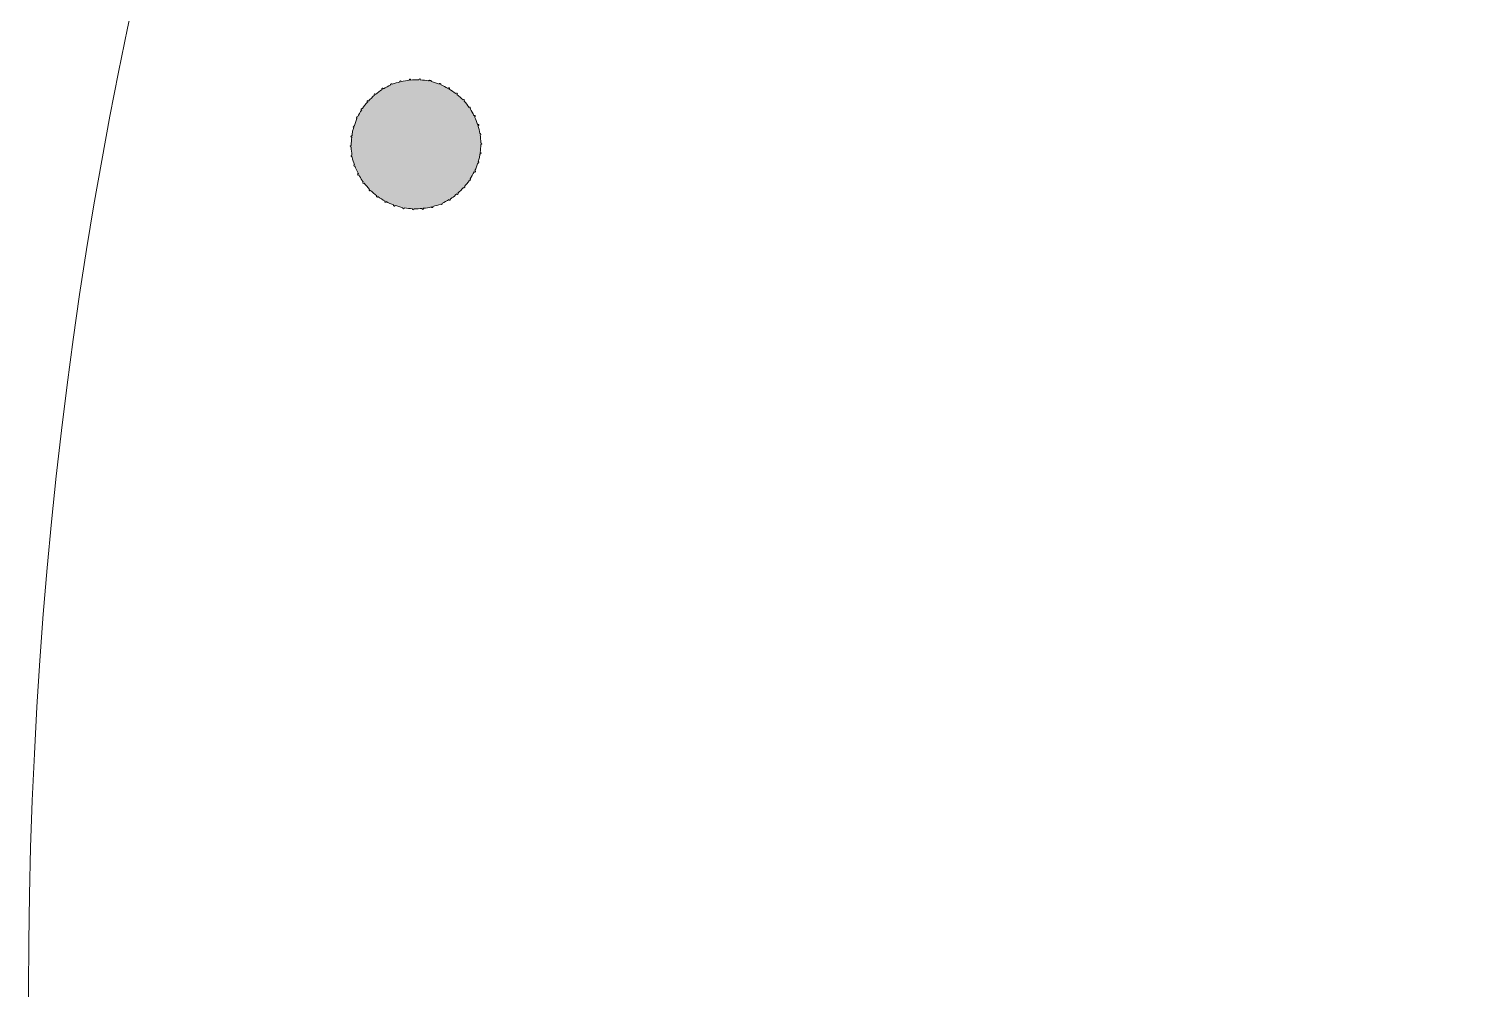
# Model space of a CAD drawing. Header units: millimetres. Extents: x -75 to 75, y -97 to 97.
# Drawn here: x -75.3 to -37.65, y 0 to 25.34 of the extents above; entities that cross this region are included whole.
import ezdxf

# ---------------------------------------------------------------- set-up
doc = ezdxf.new("R2010")
doc.units = ezdxf.units.MM
doc.header["$MEASUREMENT"] = 0
doc.layers.add('Layer 1', color=7, linetype='Continuous', lineweight=0)

# ---------------------------------------------------------------- blocks, each defined once
blk = doc.blocks.new('Block_1')
at = {"layer": 'Layer 1', "true_color": 0x000000, "transparency": 33554687}
h = blk.add_hatch(color=18, dxfattribs=at)
h.dxf.hatch_style = 2
edge = h.paths.add_edge_path()
edge.add_spline(control_points=[(-64.211, 20.832), (-64.211, 20.83), (-64.214, 20.828), (-64.213, 20.826), (-64.206, 20.817), (-64.193, 20.813), (-64.183, 20.819), (-64.173, 20.826), (-64.17, 20.838), (-64.177, 20.848), (-64.178, 20.849), (-64.179, 20.848), (-64.18, 20.849), (-64.166, 20.858), (-64.15, 20.864), (-64.137, 20.873), (-64.09, 20.904), (-64.05, 20.944), (-64.006, 20.98), (-64.006, 20.977), (-64.009, 20.973), (-64.007, 20.97), (-63.999, 20.961), (-63.986, 20.96), (-63.978, 20.968), (-63.969, 20.976), (-63.968, 20.989), (-63.976, 20.998), (-63.978, 21.001), (-63.982, 20.997), (-63.984, 20.999), (-63.929, 21.046), (-63.877, 21.096), (-63.829, 21.151), (-63.828, 21.149), (-63.83, 21.146), (-63.828, 21.144), (-63.819, 21.137), (-63.806, 21.137), (-63.798, 21.146), (-63.79, 21.155), (-63.791, 21.168), (-63.8, 21.175), (-63.803, 21.178), (-63.806, 21.174), (-63.809, 21.175), (-63.766, 21.225), (-63.72, 21.274), (-63.683, 21.329), (-63.68, 21.333), (-63.678, 21.338), (-63.675, 21.343), (-63.675, 21.342), (-63.675, 21.342), (-63.675, 21.342), (-63.665, 21.335), (-63.653, 21.338), (-63.646, 21.348), (-63.64, 21.358), (-63.643, 21.371), (-63.652, 21.377), (-63.654, 21.378), (-63.655, 21.376), (-63.656, 21.376), (-63.616, 21.436), (-63.581, 21.498), (-63.549, 21.563), (-63.548, 21.562), (-63.549, 21.559), (-63.547, 21.559), (-63.537, 21.554), (-63.524, 21.558), (-63.519, 21.569), (-63.513, 21.579), (-63.518, 21.591), (-63.528, 21.596), (-63.529, 21.596), (-63.529, 21.595), (-63.53, 21.595), (-63.5, 21.66), (-63.479, 21.73), (-63.457, 21.8), (-63.454, 21.797), (-63.456, 21.792), (-63.452, 21.791), (-63.441, 21.787), (-63.429, 21.794), (-63.426, 21.805), (-63.423, 21.816), (-63.429, 21.828), (-63.441, 21.831), (-63.444, 21.832), (-63.445, 21.827), (-63.448, 21.827), (-63.437, 21.866), (-63.419, 21.901), (-63.41, 21.941), (-63.403, 21.974), (-63.404, 22.007), (-63.399, 22.04), (-63.397, 22.038), (-63.397, 22.034), (-63.395, 22.034), (-63.383, 22.032), (-63.372, 22.04), (-63.37, 22.052), (-63.368, 22.063), (-63.376, 22.074), (-63.388, 22.075), (-63.391, 22.076), (-63.392, 22.071), (-63.395, 22.07), (-63.385, 22.141), (-63.372, 22.212), (-63.372, 22.283), (-63.371, 22.283), (-63.371, 22.283), (-63.371, 22.283), (-63.359, 22.282), (-63.35, 22.292), (-63.351, 22.304), (-63.351, 22.315), (-63.361, 22.324), (-63.373, 22.324), (-63.374, 22.324), (-63.374, 22.322), (-63.375, 22.322), (-63.376, 22.394), (-63.384, 22.465), (-63.394, 22.535), (-63.392, 22.535), (-63.392, 22.531), (-63.39, 22.532), (-63.378, 22.533), (-63.37, 22.544), (-63.372, 22.556), (-63.373, 22.567), (-63.384, 22.575), (-63.395, 22.573), (-63.397, 22.573), (-63.396, 22.571), (-63.397, 22.571), (-63.409, 22.643), (-63.43, 22.712), (-63.451, 22.781), (-63.448, 22.78), (-63.446, 22.775), (-63.442, 22.776), (-63.431, 22.78), (-63.425, 22.791), (-63.429, 22.802), (-63.433, 22.813), (-63.445, 22.82), (-63.456, 22.816), (-63.459, 22.815), (-63.457, 22.811), (-63.46, 22.809), (-63.483, 22.879), (-63.509, 22.946), (-63.541, 23.013), (-63.538, 23.013), (-63.537, 23.009), (-63.534, 23.01), (-63.523, 23.015), (-63.519, 23.028), (-63.524, 23.038), (-63.529, 23.049), (-63.541, 23.053), (-63.552, 23.048), (-63.555, 23.047), (-63.553, 23.043), (-63.555, 23.04), (-63.587, 23.105), (-63.619, 23.17), (-63.659, 23.23), (-63.659, 23.23), (-63.658, 23.229), (-63.658, 23.23), (-63.648, 23.236), (-63.646, 23.249), (-63.653, 23.259), (-63.659, 23.268), (-63.673, 23.271), (-63.682, 23.264), (-63.684, 23.263), (-63.682, 23.261), (-63.683, 23.26), (-63.724, 23.319), (-63.768, 23.375), (-63.817, 23.429), (-63.816, 23.429), (-63.815, 23.428), (-63.814, 23.429), (-63.805, 23.436), (-63.805, 23.45), (-63.812, 23.459), (-63.82, 23.468), (-63.833, 23.468), (-63.842, 23.461), (-63.842, 23.46), (-63.842, 23.46), (-63.842, 23.46), (-63.891, 23.512), (-63.949, 23.557), (-64.005, 23.602), (-64.003, 23.604), (-63.999, 23.601), (-63.997, 23.603), (-63.99, 23.612), (-63.992, 23.626), (-64.001, 23.633), (-64.01, 23.64), (-64.024, 23.639), (-64.031, 23.63), (-64.032, 23.628), (-64.029, 23.626), (-64.03, 23.624), (-64.088, 23.669), (-64.15, 23.709), (-64.215, 23.748), (-64.211, 23.749), (-64.207, 23.746), (-64.205, 23.75), (-64.199, 23.76), (-64.202, 23.773), (-64.212, 23.779), (-64.222, 23.786), (-64.235, 23.782), (-64.241, 23.772), (-64.243, 23.768), (-64.239, 23.765), (-64.238, 23.761), (-64.302, 23.798), (-64.366, 23.833), (-64.436, 23.862), (-64.435, 23.863), (-64.433, 23.862), (-64.432, 23.864), (-64.428, 23.874), (-64.433, 23.887), (-64.444, 23.891), (-64.455, 23.895), (-64.467, 23.89), (-64.472, 23.879), (-64.473, 23.877), (-64.469, 23.875), (-64.469, 23.873), (-64.536, 23.899), (-64.604, 23.924), (-64.676, 23.942), (-64.675, 23.943), (-64.674, 23.942), (-64.673, 23.943), (-64.671, 23.955), (-64.678, 23.966), (-64.689, 23.97), (-64.7, 23.973), (-64.712, 23.966), (-64.714, 23.955), (-64.712, 23.966), (-64.719, 23.977), (-64.731, 23.979), (-64.743, 23.981), (-64.754, 23.973), (-64.756, 23.962), (-64.756, 23.961), (-64.754, 23.96), (-64.755, 23.959), (-64.827, 23.974), (-64.899, 23.981), (-64.97, 23.986), (-64.97, 23.988), (-64.966, 23.987), (-64.966, 23.99), (-64.965, 24.001), (-64.974, 24.011), (-64.986, 24.012), (-64.998, 24.013), (-65.008, 24.004), (-65.008, 23.992), (-65.008, 23.991), (-65.006, 23.991), (-65.006, 23.99), (-65.081, 23.993), (-65.154, 23.988), (-65.227, 23.982), (-65.225, 23.985), (-65.22, 23.986), (-65.22, 23.99), (-65.221, 24.002), (-65.231, 24.011), (-65.243, 24.009), (-65.255, 24.008), (-65.263, 23.997), (-65.262, 23.985), (-65.262, 23.982), (-65.257, 23.982), (-65.255, 23.98), (-65.329, 23.972), (-65.402, 23.961), (-65.474, 23.944), (-65.474, 23.946), (-65.47, 23.947), (-65.471, 23.949), (-65.473, 23.961), (-65.485, 23.968), (-65.497, 23.965), (-65.508, 23.962), (-65.515, 23.951), (-65.512, 23.939), (-65.511, 23.936), (-65.507, 23.937), (-65.505, 23.935), (-65.576, 23.917), (-65.647, 23.9), (-65.714, 23.873), (-65.714, 23.873), (-65.714, 23.873), (-65.714, 23.874), (-65.718, 23.885), (-65.73, 23.889), (-65.741, 23.884), (-65.752, 23.88), (-65.757, 23.867), (-65.753, 23.856), (-65.752, 23.855), (-65.75, 23.856), (-65.75, 23.855), (-65.816, 23.826), (-65.881, 23.791), (-65.943, 23.754), (-65.944, 23.756), (-65.941, 23.757), (-65.942, 23.759), (-65.948, 23.769), (-65.961, 23.773), (-65.971, 23.767), (-65.982, 23.761), (-65.985, 23.747), (-65.979, 23.737), (-65.978, 23.737), (-65.977, 23.738), (-65.977, 23.737), (-66.039, 23.698), (-66.096, 23.651), (-66.153, 23.604), (-66.154, 23.607), (-66.15, 23.61), (-66.152, 23.613), (-66.16, 23.622), (-66.173, 23.624), (-66.182, 23.616), (-66.191, 23.608), (-66.192, 23.594), (-66.185, 23.585), (-66.183, 23.583), (-66.18, 23.586), (-66.177, 23.585), (-66.234, 23.536), (-66.287, 23.484), (-66.338, 23.428), (-66.339, 23.431), (-66.336, 23.434), (-66.338, 23.436), (-66.347, 23.444), (-66.361, 23.443), (-66.369, 23.435), (-66.377, 23.426), (-66.377, 23.413), (-66.368, 23.405), (-66.365, 23.402), (-66.361, 23.406), (-66.358, 23.405), (-66.406, 23.349), (-66.455, 23.294), (-66.497, 23.231), (-66.498, 23.232), (-66.497, 23.233), (-66.497, 23.234), (-66.507, 23.24), (-66.52, 23.237), (-66.527, 23.227), (-66.533, 23.217), (-66.53, 23.203), (-66.52, 23.197), (-66.519, 23.196), (-66.517, 23.199), (-66.515, 23.198), (-66.555, 23.137), (-66.592, 23.073), (-66.624, 23.006), (-66.625, 23.007), (-66.624, 23.008), (-66.625, 23.009), (-66.635, 23.014), (-66.648, 23.009), (-66.654, 22.998), (-66.659, 22.987), (-66.655, 22.975), (-66.644, 22.97), (-66.674, 22.904), (-66.692, 22.831), (-66.713, 22.76), (-66.716, 22.762), (-66.715, 22.767), (-66.718, 22.768), (-66.729, 22.771), (-66.741, 22.764), (-66.744, 22.753), (-66.747, 22.741), (-66.741, 22.729), (-66.729, 22.726), (-66.727, 22.725), (-66.726, 22.729), (-66.723, 22.73), (-66.733, 22.697), (-66.747, 22.667), (-66.755, 22.633), (-66.764, 22.591), (-66.764, 22.55), (-66.77, 22.509), (-66.772, 22.511), (-66.771, 22.516), (-66.775, 22.516), (-66.786, 22.517), (-66.797, 22.509), (-66.799, 22.497), (-66.801, 22.485), (-66.793, 22.475), (-66.782, 22.473), (-66.778, 22.473), (-66.777, 22.478), (-66.773, 22.48), (-66.783, 22.406), (-66.794, 22.331), (-66.794, 22.258), (-66.795, 22.258), (-66.795, 22.259), (-66.795, 22.259), (-66.807, 22.259), (-66.816, 22.249), (-66.816, 22.237), (-66.816, 22.225), (-66.806, 22.216), (-66.794, 22.216), (-66.792, 22.217), (-66.793, 22.219), (-66.791, 22.22), (-66.79, 22.146), (-66.784, 22.073), (-66.773, 22.001), (-66.775, 22.001), (-66.775, 22.004), (-66.776, 22.004), (-66.788, 22.002), (-66.796, 21.99), (-66.795, 21.979), (-66.793, 21.967), (-66.782, 21.959), (-66.771, 21.961), (-66.77, 21.961), (-66.771, 21.962), (-66.77, 21.962), (-66.769, 21.957), (-66.77, 21.952), (-66.769, 21.947), (-66.754, 21.879), (-66.728, 21.815), (-66.706, 21.75), (-66.709, 21.75), (-66.711, 21.755), (-66.714, 21.753), (-66.725, 21.75), (-66.73, 21.737), (-66.726, 21.726), (-66.722, 21.715), (-66.71, 21.709), (-66.699, 21.713), (-66.696, 21.714), (-66.698, 21.717), (-66.696, 21.719), (-66.67, 21.648), (-66.639, 21.58), (-66.604, 21.513), (-66.608, 21.513), (-66.61, 21.517), (-66.613, 21.516), (-66.623, 21.51), (-66.627, 21.497), (-66.622, 21.486), (-66.616, 21.475), (-66.604, 21.471), (-66.594, 21.477), (-66.59, 21.479), (-66.592, 21.484), (-66.59, 21.487), (-66.563, 21.436), (-66.539, 21.383), (-66.507, 21.335), (-66.497, 21.321), (-66.485, 21.309), (-66.475, 21.295), (-66.476, 21.295), (-66.477, 21.297), (-66.478, 21.296), (-66.488, 21.289), (-66.489, 21.276), (-66.482, 21.266), (-66.475, 21.256), (-66.462, 21.254), (-66.452, 21.262), (-66.451, 21.263), (-66.453, 21.266), (-66.452, 21.268), (-66.408, 21.209), (-66.363, 21.151), (-66.312, 21.099), (-66.313, 21.098), (-66.313, 21.099), (-66.314, 21.099), (-66.322, 21.09), (-66.322, 21.076), (-66.314, 21.068), (-66.306, 21.059), (-66.292, 21.06), (-66.284, 21.068), (-66.284, 21.068), (-66.284, 21.069), (-66.284, 21.069), (-66.232, 21.018), (-66.173, 20.975), (-66.115, 20.931), (-66.117, 20.929), (-66.12, 20.932), (-66.122, 20.93), (-66.129, 20.92), (-66.127, 20.907), (-66.117, 20.9), (-66.107, 20.892), (-66.094, 20.894), (-66.087, 20.904), (-66.086, 20.906), (-66.089, 20.907), (-66.088, 20.908), (-66.028, 20.865), (-65.964, 20.828), (-65.898, 20.793), (-65.901, 20.791), (-65.906, 20.794), (-65.908, 20.79), (-65.913, 20.78), (-65.91, 20.765), (-65.899, 20.76), (-65.888, 20.755), (-65.875, 20.76), (-65.87, 20.77), (-65.868, 20.774), (-65.873, 20.776), (-65.874, 20.78), (-65.808, 20.746), (-65.741, 20.714), (-65.671, 20.689), (-65.672, 20.687), (-65.675, 20.688), (-65.675, 20.686), (-65.679, 20.675), (-65.673, 20.663), (-65.662, 20.659), (-65.651, 20.655), (-65.639, 20.661), (-65.635, 20.672), (-65.634, 20.675), (-65.638, 20.676), (-65.639, 20.679), (-65.57, 20.656), (-65.502, 20.632), (-65.43, 20.617), (-65.43, 20.617), (-65.431, 20.617), (-65.431, 20.616), (-65.433, 20.605), (-65.425, 20.593), (-65.414, 20.591), (-65.402, 20.589), (-65.391, 20.597), (-65.389, 20.609), (-65.389, 20.609), (-65.39, 20.609), (-65.39, 20.61), (-65.317, 20.597), (-65.245, 20.594), (-65.173, 20.591), (-65.174, 20.588), (-65.179, 20.588), (-65.179, 20.585), (-65.179, 20.574), (-65.17, 20.564), (-65.158, 20.563), (-65.146, 20.563), (-65.137, 20.572), (-65.136, 20.584), (-65.136, 20.586), (-65.14, 20.586), (-65.14, 20.588), (-65.065, 20.586), (-64.992, 20.59), (-64.919, 20.598), (-64.921, 20.594), (-64.926, 20.594), (-64.925, 20.59), (-64.924, 20.578), (-64.914, 20.57), (-64.902, 20.57), (-64.89, 20.571), (-64.882, 20.583), (-64.883, 20.594), (-64.884, 20.598), (-64.889, 20.598), (-64.892, 20.601), (-64.818, 20.609), (-64.745, 20.619), (-64.674, 20.637), (-64.674, 20.636), (-64.677, 20.635), (-64.676, 20.634), (-64.673, 20.622), (-64.662, 20.616), (-64.65, 20.619), (-64.639, 20.622), (-64.632, 20.633), (-64.636, 20.645), (-64.636, 20.647), (-64.64, 20.646), (-64.641, 20.648), (-64.572, 20.667), (-64.502, 20.686), (-64.436, 20.713), (-64.436, 20.713), (-64.437, 20.712), (-64.436, 20.712), (-64.432, 20.701), (-64.419, 20.695), (-64.408, 20.7), (-64.398, 20.706), (-64.393, 20.718), (-64.398, 20.729), (-64.398, 20.73), (-64.399, 20.729), (-64.399, 20.73), (-64.334, 20.759), (-64.272, 20.795), (-64.211, 20.832)], knot_values=[0, 0, 0, 0, 1, 1, 1, 2, 2, 2, 3, 3, 3, 4, 4, 4, 5, 5, 5, 6, 6, 6, 7, 7, 7, 8, 8, 8, 9, 9, 9, 10, 10, 10, 11, 11, 11, 12, 12, 12, 13, 13, 13, 14, 14, 14, 15, 15, 15, 16, 16, 16, 17, 17, 17, 18, 18, 18, 19, 19, 19, 20, 20, 20, 21, 21, 21, 22, 22, 22, 23, 23, 23, 24, 24, 24, 25, 25, 25, 26, 26, 26, 27, 27, 27, 28, 28, 28, 29, 29, 29, 30, 30, 30, 31, 31, 31, 32, 32, 32, 33, 33, 33, 34, 34, 34, 35, 35, 35, 36, 36, 36, 37, 37, 37, 38, 38, 38, 39, 39, 39, 40, 40, 40, 41, 41, 41, 42, 42, 42, 43, 43, 43, 44, 44, 44, 45, 45, 45, 46, 46, 46, 47, 47, 47, 48, 48, 48, 49, 49, 49, 50, 50, 50, 51, 51, 51, 52, 52, 52, 53, 53, 53, 54, 54, 54, 55, 55, 55, 56, 56, 56, 57, 57, 57, 58, 58, 58, 59, 59, 59, 60, 60, 60, 61, 61, 61, 62, 62, 62, 63, 63, 63, 64, 64, 64, 65, 65, 65, 66, 66, 66, 67, 67, 67, 68, 68, 68, 69, 69, 69, 70, 70, 70, 71, 71, 71, 72, 72, 72, 73, 73, 73, 74, 74, 74, 75, 75, 75, 76, 76, 76, 77, 77, 77, 78, 78, 78, 79, 79, 79, 80, 80, 80, 81, 81, 81, 82, 82, 82, 83, 83, 83, 84, 84, 84, 85, 85, 85, 86, 86, 86, 87, 87, 87, 88, 88, 88, 89, 89, 89, 90, 90, 90, 91, 91, 91, 92, 92, 92, 93, 93, 93, 94, 94, 94, 95, 95, 95, 96, 96, 96, 97, 97, 97, 98, 98, 98, 99, 99, 99, 100, 100, 100, 101, 101, 101, 102, 102, 102, 103, 103, 103, 104, 104, 104, 105, 105, 105, 106, 106, 106, 107, 107, 107, 108, 108, 108, 109, 109, 109, 110, 110, 110, 111, 111, 111, 112, 112, 112, 113, 113, 113, 114, 114, 114, 115, 115, 115, 116, 116, 116, 117, 117, 117, 118, 118, 118, 119, 119, 119, 120, 120, 120, 121, 121, 121, 122, 122, 122, 123, 123, 123, 124, 124, 124, 125, 125, 125, 126, 126, 126, 127, 127, 127, 128, 128, 128, 129, 129, 129, 130, 130, 130, 131, 131, 131, 132, 132, 132, 133, 133, 133, 134, 134, 134, 135, 135, 135, 136, 136, 136, 137, 137, 137, 138, 138, 138, 139, 139, 139, 140, 140, 140, 141, 141, 141, 142, 142, 142, 143, 143, 143, 144, 144, 144, 145, 145, 145, 146, 146, 146, 147, 147, 147, 148, 148, 148, 149, 149, 149, 150, 150, 150, 151, 151, 151, 152, 152, 152, 153, 153, 153, 154, 154, 154, 155, 155, 155, 156, 156, 156, 157, 157, 157, 158, 158, 158, 159, 159, 159, 160, 160, 160, 161, 161, 161, 162, 162, 162, 163, 163, 163, 164, 164, 164, 165, 165, 165, 166, 166, 166, 167, 167, 167, 168, 168, 168, 169, 169, 169, 170, 170, 170, 171, 171, 171, 172, 172, 172, 173, 173, 173, 174, 174, 174, 175, 175, 175, 176, 176, 176, 177, 177, 177, 178, 178, 178, 179, 179, 179, 180, 180, 180, 181, 181, 181, 182, 182, 182, 183, 183, 183, 184, 184, 184, 185, 185, 185, 186, 186, 186, 187, 187, 187, 188, 188, 188, 189, 189, 189, 190, 190, 190, 191, 191, 191, 192, 192, 192, 193, 193, 193, 194, 194, 194, 195, 195, 195, 196, 196, 196, 197, 197, 197, 198, 198, 198, 199, 199, 199, 200, 200, 200, 201, 201, 201, 202, 202, 202, 203, 203, 203, 204, 204, 204, 205, 205, 205, 206, 206, 206, 207, 207, 207, 208, 208, 208, 209, 209, 209, 210, 210, 210, 211, 211, 211, 212, 212, 212, 213, 213, 213, 214, 214, 214, 215, 215, 215, 216, 216, 216, 217, 217, 217, 217], degree=3, periodic=0)
at = {"layer": 'Layer 1'}
blk.add_open_spline([(-64.211, 20.832), (-64.211, 20.83), (-64.214, 20.828), (-64.213, 20.826), (-64.206, 20.817), (-64.193, 20.813), (-64.183, 20.819), (-64.173, 20.826), (-64.17, 20.838), (-64.177, 20.848), (-64.178, 20.849), (-64.179, 20.848), (-64.18, 20.849), (-64.166, 20.858), (-64.15, 20.864), (-64.137, 20.873), (-64.09, 20.904), (-64.05, 20.944), (-64.006, 20.98), (-64.006, 20.977), (-64.009, 20.973), (-64.007, 20.97), (-63.999, 20.961), (-63.986, 20.96), (-63.978, 20.968), (-63.969, 20.976), (-63.968, 20.989), (-63.976, 20.998), (-63.978, 21.001), (-63.982, 20.997), (-63.984, 20.999), (-63.929, 21.046), (-63.877, 21.096), (-63.829, 21.151), (-63.828, 21.149), (-63.83, 21.146), (-63.828, 21.144), (-63.819, 21.137), (-63.806, 21.137), (-63.798, 21.146), (-63.79, 21.155), (-63.791, 21.168), (-63.8, 21.175), (-63.803, 21.178), (-63.806, 21.174), (-63.809, 21.175), (-63.766, 21.225), (-63.72, 21.274), (-63.683, 21.329), (-63.68, 21.333), (-63.678, 21.338), (-63.675, 21.343), (-63.675, 21.342), (-63.675, 21.342), (-63.675, 21.342), (-63.665, 21.335), (-63.653, 21.338), (-63.646, 21.348), (-63.64, 21.358), (-63.643, 21.371), (-63.652, 21.377), (-63.654, 21.378), (-63.655, 21.376), (-63.656, 21.376), (-63.616, 21.436), (-63.581, 21.498), (-63.549, 21.563), (-63.548, 21.562), (-63.549, 21.559), (-63.547, 21.559), (-63.537, 21.554), (-63.524, 21.558), (-63.519, 21.569), (-63.513, 21.579), (-63.518, 21.591), (-63.528, 21.596), (-63.529, 21.596), (-63.529, 21.595), (-63.53, 21.595), (-63.5, 21.66), (-63.479, 21.73), (-63.457, 21.8), (-63.454, 21.797), (-63.456, 21.792), (-63.452, 21.791), (-63.441, 21.787), (-63.429, 21.794), (-63.426, 21.805), (-63.423, 21.816), (-63.429, 21.828), (-63.441, 21.831), (-63.444, 21.832), (-63.445, 21.827), (-63.448, 21.827), (-63.437, 21.866), (-63.419, 21.901), (-63.41, 21.941), (-63.403, 21.974), (-63.404, 22.007), (-63.399, 22.04), (-63.397, 22.038), (-63.397, 22.034), (-63.395, 22.034), (-63.383, 22.032), (-63.372, 22.04), (-63.37, 22.052), (-63.368, 22.063), (-63.376, 22.074), (-63.388, 22.075), (-63.391, 22.076), (-63.392, 22.071), (-63.395, 22.07), (-63.385, 22.141), (-63.372, 22.212), (-63.372, 22.283), (-63.371, 22.283), (-63.371, 22.283), (-63.371, 22.283), (-63.359, 22.282), (-63.35, 22.292), (-63.351, 22.304), (-63.351, 22.315), (-63.361, 22.324), (-63.373, 22.324), (-63.374, 22.324), (-63.374, 22.322), (-63.375, 22.322), (-63.376, 22.394), (-63.384, 22.465), (-63.394, 22.535), (-63.392, 22.535), (-63.392, 22.531), (-63.39, 22.532), (-63.378, 22.533), (-63.37, 22.544), (-63.372, 22.556), (-63.373, 22.567), (-63.384, 22.575), (-63.395, 22.573), (-63.397, 22.573), (-63.396, 22.571), (-63.397, 22.571), (-63.409, 22.643), (-63.43, 22.712), (-63.451, 22.781), (-63.448, 22.78), (-63.446, 22.775), (-63.442, 22.776), (-63.431, 22.78), (-63.425, 22.791), (-63.429, 22.802), (-63.433, 22.813), (-63.445, 22.82), (-63.456, 22.816), (-63.459, 22.815), (-63.457, 22.811), (-63.46, 22.809), (-63.483, 22.879), (-63.509, 22.946), (-63.541, 23.013), (-63.538, 23.013), (-63.537, 23.009), (-63.534, 23.01), (-63.523, 23.015), (-63.519, 23.028), (-63.524, 23.038), (-63.529, 23.049), (-63.541, 23.053), (-63.552, 23.048), (-63.555, 23.047), (-63.553, 23.043), (-63.555, 23.04), (-63.587, 23.105), (-63.619, 23.17), (-63.659, 23.23), (-63.659, 23.23), (-63.658, 23.229), (-63.658, 23.23), (-63.648, 23.236), (-63.646, 23.249), (-63.653, 23.259), (-63.659, 23.268), (-63.673, 23.271), (-63.682, 23.264), (-63.684, 23.263), (-63.682, 23.261), (-63.683, 23.26), (-63.724, 23.319), (-63.768, 23.375), (-63.817, 23.429), (-63.816, 23.429), (-63.815, 23.428), (-63.814, 23.429), (-63.805, 23.436), (-63.805, 23.45), (-63.812, 23.459), (-63.82, 23.468), (-63.833, 23.468), (-63.842, 23.461), (-63.842, 23.46), (-63.842, 23.46), (-63.842, 23.46), (-63.891, 23.512), (-63.949, 23.557), (-64.005, 23.602), (-64.003, 23.604), (-63.999, 23.601), (-63.997, 23.603), (-63.99, 23.612), (-63.992, 23.626), (-64.001, 23.633), (-64.01, 23.64), (-64.024, 23.639), (-64.031, 23.63), (-64.032, 23.628), (-64.029, 23.626), (-64.03, 23.624), (-64.088, 23.669), (-64.15, 23.709), (-64.215, 23.748), (-64.211, 23.749), (-64.207, 23.746), (-64.205, 23.75), (-64.199, 23.76), (-64.202, 23.773), (-64.212, 23.779), (-64.222, 23.786), (-64.235, 23.782), (-64.241, 23.772), (-64.243, 23.768), (-64.239, 23.765), (-64.238, 23.761), (-64.302, 23.798), (-64.366, 23.833), (-64.436, 23.862), (-64.435, 23.863), (-64.433, 23.862), (-64.432, 23.864), (-64.428, 23.874), (-64.433, 23.887), (-64.444, 23.891), (-64.455, 23.895), (-64.467, 23.89), (-64.472, 23.879), (-64.473, 23.877), (-64.469, 23.875), (-64.469, 23.873), (-64.536, 23.899), (-64.604, 23.924), (-64.676, 23.942), (-64.675, 23.943), (-64.674, 23.942), (-64.673, 23.943), (-64.671, 23.955), (-64.678, 23.966), (-64.689, 23.97), (-64.7, 23.973), (-64.712, 23.966), (-64.714, 23.955), (-64.712, 23.966), (-64.719, 23.977), (-64.731, 23.979), (-64.743, 23.981), (-64.754, 23.973), (-64.756, 23.962), (-64.756, 23.961), (-64.754, 23.96), (-64.755, 23.959), (-64.827, 23.974), (-64.899, 23.981), (-64.97, 23.986), (-64.97, 23.988), (-64.966, 23.987), (-64.966, 23.99), (-64.965, 24.001), (-64.974, 24.011), (-64.986, 24.012), (-64.998, 24.013), (-65.008, 24.004), (-65.008, 23.992), (-65.008, 23.991), (-65.006, 23.991), (-65.006, 23.99), (-65.081, 23.993), (-65.154, 23.988), (-65.227, 23.982), (-65.225, 23.985), (-65.22, 23.986), (-65.22, 23.99), (-65.221, 24.002), (-65.231, 24.011), (-65.243, 24.009), (-65.255, 24.008), (-65.263, 23.997), (-65.262, 23.985), (-65.262, 23.982), (-65.257, 23.982), (-65.255, 23.98), (-65.329, 23.972), (-65.402, 23.961), (-65.474, 23.944), (-65.474, 23.946), (-65.47, 23.947), (-65.471, 23.949), (-65.473, 23.961), (-65.485, 23.968), (-65.497, 23.965), (-65.508, 23.962), (-65.515, 23.951), (-65.512, 23.939), (-65.511, 23.936), (-65.507, 23.937), (-65.505, 23.935), (-65.576, 23.917), (-65.647, 23.9), (-65.714, 23.873), (-65.714, 23.873), (-65.714, 23.873), (-65.714, 23.874), (-65.718, 23.885), (-65.73, 23.889), (-65.741, 23.884), (-65.752, 23.88), (-65.757, 23.867), (-65.753, 23.856), (-65.752, 23.855), (-65.75, 23.856), (-65.75, 23.855), (-65.816, 23.826), (-65.881, 23.791), (-65.943, 23.754), (-65.944, 23.756), (-65.941, 23.757), (-65.942, 23.759), (-65.948, 23.769), (-65.961, 23.773), (-65.971, 23.767), (-65.982, 23.761), (-65.985, 23.747), (-65.979, 23.737), (-65.978, 23.737), (-65.977, 23.738), (-65.977, 23.737), (-66.039, 23.698), (-66.096, 23.651), (-66.153, 23.604), (-66.154, 23.607), (-66.15, 23.61), (-66.152, 23.613), (-66.16, 23.622), (-66.173, 23.624), (-66.182, 23.616), (-66.191, 23.608), (-66.192, 23.594), (-66.185, 23.585), (-66.183, 23.583), (-66.18, 23.586), (-66.177, 23.585), (-66.234, 23.536), (-66.287, 23.484), (-66.338, 23.428), (-66.339, 23.431), (-66.336, 23.434), (-66.338, 23.436), (-66.347, 23.444), (-66.361, 23.443), (-66.369, 23.435), (-66.377, 23.426), (-66.377, 23.413), (-66.368, 23.405), (-66.365, 23.402), (-66.361, 23.406), (-66.358, 23.405), (-66.406, 23.349), (-66.455, 23.294), (-66.497, 23.231), (-66.498, 23.232), (-66.497, 23.233), (-66.497, 23.234), (-66.507, 23.24), (-66.52, 23.237), (-66.527, 23.227), (-66.533, 23.217), (-66.53, 23.203), (-66.52, 23.197), (-66.519, 23.196), (-66.517, 23.199), (-66.515, 23.198), (-66.555, 23.137), (-66.592, 23.073), (-66.624, 23.006), (-66.625, 23.007), (-66.624, 23.008), (-66.625, 23.009), (-66.635, 23.014), (-66.648, 23.009), (-66.654, 22.998), (-66.659, 22.987), (-66.655, 22.975), (-66.644, 22.97), (-66.674, 22.904), (-66.692, 22.831), (-66.713, 22.76), (-66.716, 22.762), (-66.715, 22.767), (-66.718, 22.768), (-66.729, 22.771), (-66.741, 22.764), (-66.744, 22.753), (-66.747, 22.741), (-66.741, 22.729), (-66.729, 22.726), (-66.727, 22.725), (-66.726, 22.729), (-66.723, 22.73), (-66.733, 22.697), (-66.747, 22.667), (-66.755, 22.633), (-66.764, 22.591), (-66.764, 22.55), (-66.77, 22.509), (-66.772, 22.511), (-66.771, 22.516), (-66.775, 22.516), (-66.786, 22.517), (-66.797, 22.509), (-66.799, 22.497), (-66.801, 22.485), (-66.793, 22.475), (-66.782, 22.473), (-66.778, 22.473), (-66.777, 22.478), (-66.773, 22.48), (-66.783, 22.406), (-66.794, 22.331), (-66.794, 22.258), (-66.795, 22.258), (-66.795, 22.259), (-66.795, 22.259), (-66.807, 22.259), (-66.816, 22.249), (-66.816, 22.237), (-66.816, 22.225), (-66.806, 22.216), (-66.794, 22.216), (-66.792, 22.217), (-66.793, 22.219), (-66.791, 22.22), (-66.79, 22.146), (-66.784, 22.073), (-66.773, 22.001), (-66.775, 22.001), (-66.775, 22.004), (-66.776, 22.004), (-66.788, 22.002), (-66.796, 21.99), (-66.795, 21.979), (-66.793, 21.967), (-66.782, 21.959), (-66.771, 21.961), (-66.77, 21.961), (-66.771, 21.962), (-66.77, 21.962), (-66.769, 21.957), (-66.77, 21.952), (-66.769, 21.947), (-66.754, 21.879), (-66.728, 21.815), (-66.706, 21.75), (-66.709, 21.75), (-66.711, 21.755), (-66.714, 21.753), (-66.725, 21.75), (-66.73, 21.737), (-66.726, 21.726), (-66.722, 21.715), (-66.71, 21.709), (-66.699, 21.713), (-66.696, 21.714), (-66.698, 21.717), (-66.696, 21.719), (-66.67, 21.648), (-66.639, 21.58), (-66.604, 21.513), (-66.608, 21.513), (-66.61, 21.517), (-66.613, 21.516), (-66.623, 21.51), (-66.627, 21.497), (-66.622, 21.486), (-66.616, 21.475), (-66.604, 21.471), (-66.594, 21.477), (-66.59, 21.479), (-66.592, 21.484), (-66.59, 21.487), (-66.563, 21.436), (-66.539, 21.383), (-66.507, 21.335), (-66.497, 21.321), (-66.485, 21.309), (-66.475, 21.295), (-66.476, 21.295), (-66.477, 21.297), (-66.478, 21.296), (-66.488, 21.289), (-66.489, 21.276), (-66.482, 21.266), (-66.475, 21.256), (-66.462, 21.254), (-66.452, 21.262), (-66.451, 21.263), (-66.453, 21.266), (-66.452, 21.268), (-66.408, 21.209), (-66.363, 21.151), (-66.312, 21.099), (-66.313, 21.098), (-66.313, 21.099), (-66.314, 21.099), (-66.322, 21.09), (-66.322, 21.076), (-66.314, 21.068), (-66.306, 21.059), (-66.292, 21.06), (-66.284, 21.068), (-66.284, 21.068), (-66.284, 21.069), (-66.284, 21.069), (-66.232, 21.018), (-66.173, 20.975), (-66.115, 20.931), (-66.117, 20.929), (-66.12, 20.932), (-66.122, 20.93), (-66.129, 20.92), (-66.127, 20.907), (-66.117, 20.9), (-66.107, 20.892), (-66.094, 20.894), (-66.087, 20.904), (-66.086, 20.906), (-66.089, 20.907), (-66.088, 20.908), (-66.028, 20.865), (-65.964, 20.828), (-65.898, 20.793), (-65.901, 20.791), (-65.906, 20.794), (-65.908, 20.79), (-65.913, 20.78), (-65.91, 20.765), (-65.899, 20.76), (-65.888, 20.755), (-65.875, 20.76), (-65.87, 20.77), (-65.868, 20.774), (-65.873, 20.776), (-65.874, 20.78), (-65.808, 20.746), (-65.741, 20.714), (-65.671, 20.689), (-65.672, 20.687), (-65.675, 20.688), (-65.675, 20.686), (-65.679, 20.675), (-65.673, 20.663), (-65.662, 20.659), (-65.651, 20.655), (-65.639, 20.661), (-65.635, 20.672), (-65.634, 20.675), (-65.638, 20.676), (-65.639, 20.679), (-65.57, 20.656), (-65.502, 20.632), (-65.43, 20.617), (-65.43, 20.617), (-65.431, 20.617), (-65.431, 20.616), (-65.433, 20.605), (-65.425, 20.593), (-65.414, 20.591), (-65.402, 20.589), (-65.391, 20.597), (-65.389, 20.609), (-65.389, 20.609), (-65.39, 20.609), (-65.39, 20.61), (-65.317, 20.597), (-65.245, 20.594), (-65.173, 20.591), (-65.174, 20.588), (-65.179, 20.588), (-65.179, 20.585), (-65.179, 20.574), (-65.17, 20.564), (-65.158, 20.563), (-65.146, 20.563), (-65.137, 20.572), (-65.136, 20.584), (-65.136, 20.586), (-65.14, 20.586), (-65.14, 20.588), (-65.065, 20.586), (-64.992, 20.59), (-64.919, 20.598), (-64.921, 20.594), (-64.926, 20.594), (-64.925, 20.59), (-64.924, 20.578), (-64.914, 20.57), (-64.902, 20.57), (-64.89, 20.571), (-64.882, 20.583), (-64.883, 20.594), (-64.884, 20.598), (-64.889, 20.598), (-64.892, 20.601), (-64.818, 20.609), (-64.745, 20.619), (-64.674, 20.637), (-64.674, 20.636), (-64.677, 20.635), (-64.676, 20.634), (-64.673, 20.622), (-64.662, 20.616), (-64.65, 20.619), (-64.639, 20.622), (-64.632, 20.633), (-64.636, 20.645), (-64.636, 20.647), (-64.64, 20.646), (-64.641, 20.648), (-64.572, 20.667), (-64.502, 20.686), (-64.436, 20.713), (-64.436, 20.713), (-64.437, 20.712), (-64.436, 20.712), (-64.432, 20.701), (-64.419, 20.695), (-64.408, 20.7), (-64.398, 20.706), (-64.393, 20.718), (-64.398, 20.729), (-64.398, 20.73), (-64.399, 20.729), (-64.399, 20.73), (-64.334, 20.759), (-64.272, 20.795), (-64.211, 20.832)], degree=3, knots=[0, 0, 0, 0, 1, 1, 1, 2, 2, 2, 3, 3, 3, 4, 4, 4, 5, 5, 5, 6, 6, 6, 7, 7, 7, 8, 8, 8, 9, 9, 9, 10, 10, 10, 11, 11, 11, 12, 12, 12, 13, 13, 13, 14, 14, 14, 15, 15, 15, 16, 16, 16, 17, 17, 17, 18, 18, 18, 19, 19, 19, 20, 20, 20, 21, 21, 21, 22, 22, 22, 23, 23, 23, 24, 24, 24, 25, 25, 25, 26, 26, 26, 27, 27, 27, 28, 28, 28, 29, 29, 29, 30, 30, 30, 31, 31, 31, 32, 32, 32, 33, 33, 33, 34, 34, 34, 35, 35, 35, 36, 36, 36, 37, 37, 37, 38, 38, 38, 39, 39, 39, 40, 40, 40, 41, 41, 41, 42, 42, 42, 43, 43, 43, 44, 44, 44, 45, 45, 45, 46, 46, 46, 47, 47, 47, 48, 48, 48, 49, 49, 49, 50, 50, 50, 51, 51, 51, 52, 52, 52, 53, 53, 53, 54, 54, 54, 55, 55, 55, 56, 56, 56, 57, 57, 57, 58, 58, 58, 59, 59, 59, 60, 60, 60, 61, 61, 61, 62, 62, 62, 63, 63, 63, 64, 64, 64, 65, 65, 65, 66, 66, 66, 67, 67, 67, 68, 68, 68, 69, 69, 69, 70, 70, 70, 71, 71, 71, 72, 72, 72, 73, 73, 73, 74, 74, 74, 75, 75, 75, 76, 76, 76, 77, 77, 77, 78, 78, 78, 79, 79, 79, 80, 80, 80, 81, 81, 81, 82, 82, 82, 83, 83, 83, 84, 84, 84, 85, 85, 85, 86, 86, 86, 87, 87, 87, 88, 88, 88, 89, 89, 89, 90, 90, 90, 91, 91, 91, 92, 92, 92, 93, 93, 93, 94, 94, 94, 95, 95, 95, 96, 96, 96, 97, 97, 97, 98, 98, 98, 99, 99, 99, 100, 100, 100, 101, 101, 101, 102, 102, 102, 103, 103, 103, 104, 104, 104, 105, 105, 105, 106, 106, 106, 107, 107, 107, 108, 108, 108, 109, 109, 109, 110, 110, 110, 111, 111, 111, 112, 112, 112, 113, 113, 113, 114, 114, 114, 115, 115, 115, 116, 116, 116, 117, 117, 117, 118, 118, 118, 119, 119, 119, 120, 120, 120, 121, 121, 121, 122, 122, 122, 123, 123, 123, 124, 124, 124, 125, 125, 125, 126, 126, 126, 127, 127, 127, 128, 128, 128, 129, 129, 129, 130, 130, 130, 131, 131, 131, 132, 132, 132, 133, 133, 133, 134, 134, 134, 135, 135, 135, 136, 136, 136, 137, 137, 137, 138, 138, 138, 139, 139, 139, 140, 140, 140, 141, 141, 141, 142, 142, 142, 143, 143, 143, 144, 144, 144, 145, 145, 145, 146, 146, 146, 147, 147, 147, 148, 148, 148, 149, 149, 149, 150, 150, 150, 151, 151, 151, 152, 152, 152, 153, 153, 153, 154, 154, 154, 155, 155, 155, 156, 156, 156, 157, 157, 157, 158, 158, 158, 159, 159, 159, 160, 160, 160, 161, 161, 161, 162, 162, 162, 163, 163, 163, 164, 164, 164, 165, 165, 165, 166, 166, 166, 167, 167, 167, 168, 168, 168, 169, 169, 169, 170, 170, 170, 171, 171, 171, 172, 172, 172, 173, 173, 173, 174, 174, 174, 175, 175, 175, 176, 176, 176, 177, 177, 177, 178, 178, 178, 179, 179, 179, 180, 180, 180, 181, 181, 181, 182, 182, 182, 183, 183, 183, 184, 184, 184, 185, 185, 185, 186, 186, 186, 187, 187, 187, 188, 188, 188, 189, 189, 189, 190, 190, 190, 191, 191, 191, 192, 192, 192, 193, 193, 193, 194, 194, 194, 195, 195, 195, 196, 196, 196, 197, 197, 197, 198, 198, 198, 199, 199, 199, 200, 200, 200, 201, 201, 201, 202, 202, 202, 203, 203, 203, 204, 204, 204, 205, 205, 205, 206, 206, 206, 207, 207, 207, 208, 208, 208, 209, 209, 209, 210, 210, 210, 211, 211, 211, 212, 212, 212, 213, 213, 213, 214, 214, 214, 215, 215, 215, 216, 216, 216, 217, 217, 217, 217], dxfattribs=at)
blk = doc.blocks.new('Block_0')
at = {"layer": 'Layer 1'}
for points, knots in [([(0, 96.814), (-41.587, 96.814), (-75.3, 53.469), (-75.3, 0), (-75.3, -53.469), (-41.587, -96.814), (0, -96.814), (41.587, -96.814), (75.3, -53.469), (75.3, 0), (75.3, 53.469), (41.587, 96.814), (0, 96.814)], [0, 0, 0, 0, 1, 1, 1, 2, 2, 2, 3, 3, 3, 4, 4, 4, 4]), ([(-64.408, 20.7), (-64.419, 20.695), (-64.432, 20.701), (-64.436, 20.712), (-64.437, 20.712), (-64.436, 20.713), (-64.436, 20.713), (-64.502, 20.686), (-64.572, 20.667), (-64.641, 20.648), (-64.64, 20.646), (-64.636, 20.647), (-64.636, 20.645), (-64.632, 20.633), (-64.639, 20.622), (-64.65, 20.619), (-64.662, 20.616), (-64.673, 20.622), (-64.676, 20.634), (-64.677, 20.635), (-64.674, 20.636), (-64.674, 20.637), (-64.745, 20.619), (-64.818, 20.609), (-64.892, 20.601), (-64.889, 20.598), (-64.884, 20.598), (-64.883, 20.594), (-64.882, 20.583), (-64.89, 20.571), (-64.902, 20.57), (-64.914, 20.57), (-64.924, 20.578), (-64.925, 20.59), (-64.926, 20.594), (-64.921, 20.594), (-64.919, 20.598), (-64.992, 20.59), (-65.065, 20.586), (-65.14, 20.588), (-65.14, 20.586), (-65.136, 20.586), (-65.136, 20.584), (-65.137, 20.572), (-65.146, 20.563), (-65.158, 20.563), (-65.17, 20.564), (-65.179, 20.574), (-65.179, 20.585), (-65.179, 20.588), (-65.174, 20.588), (-65.173, 20.591), (-65.245, 20.594), (-65.317, 20.597), (-65.39, 20.61), (-65.39, 20.609), (-65.389, 20.609), (-65.389, 20.609), (-65.391, 20.597), (-65.402, 20.589), (-65.414, 20.591), (-65.425, 20.593), (-65.433, 20.605), (-65.431, 20.616), (-65.431, 20.617), (-65.43, 20.617), (-65.43, 20.617), (-65.502, 20.632), (-65.57, 20.656), (-65.639, 20.679), (-65.638, 20.676), (-65.634, 20.675), (-65.635, 20.672), (-65.639, 20.661), (-65.651, 20.655), (-65.662, 20.659), (-65.673, 20.663), (-65.679, 20.675), (-65.675, 20.686), (-65.675, 20.688), (-65.672, 20.687), (-65.671, 20.689), (-65.741, 20.714), (-65.808, 20.746), (-65.874, 20.78), (-65.873, 20.776), (-65.868, 20.774), (-65.87, 20.77), (-65.875, 20.76), (-65.888, 20.755), (-65.899, 20.76), (-65.91, 20.765), (-65.913, 20.78), (-65.908, 20.79), (-65.906, 20.794), (-65.901, 20.791), (-65.898, 20.793), (-65.964, 20.828), (-66.028, 20.865), (-66.088, 20.908), (-66.089, 20.907), (-66.086, 20.906), (-66.087, 20.904), (-66.094, 20.894), (-66.107, 20.892), (-66.117, 20.9), (-66.127, 20.907), (-66.129, 20.92), (-66.122, 20.93), (-66.12, 20.932), (-66.117, 20.929), (-66.115, 20.931), (-66.173, 20.975), (-66.232, 21.018), (-66.284, 21.069), (-66.284, 21.069), (-66.284, 21.068), (-66.284, 21.068), (-66.292, 21.06), (-66.306, 21.059), (-66.314, 21.068), (-66.322, 21.076), (-66.322, 21.09), (-66.314, 21.099), (-66.313, 21.099), (-66.313, 21.098), (-66.312, 21.099), (-66.363, 21.151), (-66.408, 21.209), (-66.452, 21.268), (-66.453, 21.266), (-66.451, 21.263), (-66.452, 21.262), (-66.462, 21.254), (-66.475, 21.256), (-66.482, 21.266), (-66.489, 21.276), (-66.488, 21.289), (-66.478, 21.296), (-66.477, 21.297), (-66.476, 21.295), (-66.475, 21.295), (-66.485, 21.309), (-66.497, 21.321), (-66.507, 21.335), (-66.539, 21.383), (-66.563, 21.436), (-66.59, 21.487), (-66.592, 21.484), (-66.59, 21.479), (-66.594, 21.477), (-66.604, 21.471), (-66.616, 21.475), (-66.622, 21.486), (-66.627, 21.497), (-66.623, 21.51), (-66.613, 21.516), (-66.61, 21.517), (-66.608, 21.513), (-66.604, 21.513), (-66.639, 21.58), (-66.67, 21.648), (-66.696, 21.719), (-66.698, 21.717), (-66.696, 21.714), (-66.699, 21.713), (-66.71, 21.709), (-66.722, 21.715), (-66.726, 21.726), (-66.73, 21.737), (-66.725, 21.75), (-66.714, 21.753), (-66.711, 21.755), (-66.709, 21.75), (-66.706, 21.75), (-66.728, 21.815), (-66.754, 21.879), (-66.769, 21.947), (-66.77, 21.952), (-66.769, 21.957), (-66.77, 21.962), (-66.771, 21.962), (-66.77, 21.961), (-66.771, 21.961), (-66.782, 21.959), (-66.793, 21.967), (-66.795, 21.979), (-66.796, 21.99), (-66.788, 22.002), (-66.776, 22.004), (-66.775, 22.004), (-66.775, 22.001), (-66.773, 22.001), (-66.784, 22.073), (-66.79, 22.146), (-66.791, 22.22), (-66.793, 22.219), (-66.792, 22.217), (-66.794, 22.216), (-66.806, 22.216), (-66.816, 22.225), (-66.816, 22.237), (-66.816, 22.249), (-66.807, 22.259), (-66.795, 22.259), (-66.795, 22.259), (-66.795, 22.258), (-66.794, 22.258), (-66.794, 22.331), (-66.783, 22.406), (-66.773, 22.48), (-66.777, 22.478), (-66.778, 22.473), (-66.782, 22.473), (-66.793, 22.475), (-66.801, 22.485), (-66.799, 22.497), (-66.797, 22.509), (-66.786, 22.517), (-66.775, 22.516), (-66.771, 22.516), (-66.772, 22.511), (-66.77, 22.509), (-66.764, 22.55), (-66.764, 22.591), (-66.755, 22.633), (-66.747, 22.667), (-66.733, 22.697), (-66.723, 22.73), (-66.726, 22.729), (-66.727, 22.725), (-66.729, 22.726), (-66.741, 22.729), (-66.747, 22.741), (-66.744, 22.753), (-66.741, 22.764), (-66.729, 22.771), (-66.718, 22.768), (-66.715, 22.767), (-66.716, 22.762), (-66.713, 22.76), (-66.692, 22.831), (-66.674, 22.904), (-66.644, 22.97), (-66.655, 22.975), (-66.659, 22.987), (-66.654, 22.998), (-66.648, 23.009), (-66.635, 23.014), (-66.625, 23.009), (-66.624, 23.008), (-66.625, 23.007), (-66.624, 23.006), (-66.592, 23.073), (-66.555, 23.137), (-66.515, 23.198), (-66.517, 23.199), (-66.519, 23.196), (-66.52, 23.197), (-66.53, 23.203), (-66.533, 23.217), (-66.527, 23.227), (-66.52, 23.237), (-66.507, 23.24), (-66.497, 23.234), (-66.497, 23.233), (-66.498, 23.232), (-66.497, 23.231), (-66.455, 23.294), (-66.406, 23.349), (-66.358, 23.405), (-66.361, 23.406), (-66.365, 23.402), (-66.368, 23.405), (-66.377, 23.413), (-66.377, 23.426), (-66.369, 23.435), (-66.361, 23.443), (-66.347, 23.444), (-66.338, 23.436), (-66.336, 23.434), (-66.339, 23.431), (-66.338, 23.428), (-66.287, 23.484), (-66.234, 23.536), (-66.177, 23.585), (-66.18, 23.586), (-66.183, 23.583), (-66.185, 23.585), (-66.192, 23.594), (-66.191, 23.608), (-66.182, 23.616), (-66.173, 23.624), (-66.16, 23.622), (-66.152, 23.613), (-66.15, 23.61), (-66.154, 23.607), (-66.153, 23.604), (-66.096, 23.651), (-66.039, 23.698), (-65.977, 23.737), (-65.977, 23.738), (-65.978, 23.737), (-65.979, 23.737), (-65.985, 23.747), (-65.982, 23.761), (-65.971, 23.767), (-65.961, 23.773), (-65.948, 23.769), (-65.942, 23.759), (-65.941, 23.757), (-65.944, 23.756), (-65.943, 23.754), (-65.881, 23.791), (-65.816, 23.826), (-65.75, 23.855), (-65.75, 23.856), (-65.752, 23.855), (-65.753, 23.856), (-65.757, 23.867), (-65.752, 23.88), (-65.741, 23.884), (-65.73, 23.889), (-65.718, 23.885), (-65.714, 23.874), (-65.714, 23.873), (-65.714, 23.873), (-65.714, 23.873), (-65.647, 23.9), (-65.576, 23.917), (-65.505, 23.935), (-65.507, 23.937), (-65.511, 23.936), (-65.512, 23.939), (-65.515, 23.951), (-65.508, 23.962), (-65.497, 23.965), (-65.485, 23.968), (-65.473, 23.961), (-65.471, 23.949), (-65.47, 23.947), (-65.474, 23.946), (-65.474, 23.944), (-65.402, 23.961), (-65.329, 23.972), (-65.255, 23.98), (-65.257, 23.982), (-65.262, 23.982), (-65.262, 23.985), (-65.263, 23.997), (-65.255, 24.008), (-65.243, 24.009), (-65.231, 24.011), (-65.221, 24.002), (-65.22, 23.99), (-65.22, 23.986), (-65.225, 23.985), (-65.227, 23.982), (-65.154, 23.988), (-65.081, 23.993), (-65.006, 23.99), (-65.006, 23.991), (-65.008, 23.991), (-65.008, 23.992), (-65.008, 24.004), (-64.998, 24.013), (-64.986, 24.012), (-64.974, 24.011), (-64.965, 24.001), (-64.966, 23.99), (-64.966, 23.987), (-64.97, 23.988), (-64.97, 23.986), (-64.899, 23.981), (-64.827, 23.974), (-64.755, 23.959), (-64.754, 23.96), (-64.756, 23.961), (-64.756, 23.962), (-64.754, 23.973), (-64.743, 23.981), (-64.731, 23.979), (-64.719, 23.977), (-64.712, 23.966), (-64.714, 23.955), (-64.712, 23.966), (-64.7, 23.973), (-64.689, 23.97), (-64.678, 23.966), (-64.671, 23.955), (-64.673, 23.943), (-64.674, 23.942), (-64.675, 23.943), (-64.676, 23.942), (-64.604, 23.924), (-64.536, 23.899), (-64.469, 23.873), (-64.469, 23.875), (-64.473, 23.877), (-64.472, 23.879), (-64.467, 23.89), (-64.455, 23.895), (-64.444, 23.891), (-64.433, 23.887), (-64.428, 23.874), (-64.432, 23.864), (-64.433, 23.862), (-64.435, 23.863), (-64.436, 23.862), (-64.366, 23.833), (-64.302, 23.798), (-64.238, 23.761), (-64.239, 23.765), (-64.243, 23.768), (-64.241, 23.772), (-64.235, 23.782), (-64.222, 23.786), (-64.212, 23.779), (-64.202, 23.773), (-64.199, 23.76), (-64.205, 23.75), (-64.207, 23.746), (-64.211, 23.749), (-64.215, 23.748), (-64.15, 23.709), (-64.088, 23.669), (-64.03, 23.624), (-64.029, 23.626), (-64.032, 23.628), (-64.031, 23.63), (-64.024, 23.639), (-64.01, 23.64), (-64.001, 23.633), (-63.992, 23.626), (-63.99, 23.612), (-63.997, 23.603), (-63.999, 23.601), (-64.003, 23.604), (-64.005, 23.602), (-63.949, 23.557), (-63.891, 23.512), (-63.842, 23.46), (-63.842, 23.46), (-63.842, 23.46), (-63.842, 23.461), (-63.833, 23.468), (-63.82, 23.468), (-63.812, 23.459), (-63.805, 23.45), (-63.805, 23.436), (-63.814, 23.429), (-63.815, 23.428), (-63.816, 23.429), (-63.817, 23.429), (-63.768, 23.375), (-63.724, 23.319), (-63.683, 23.26), (-63.682, 23.261), (-63.684, 23.263), (-63.682, 23.264), (-63.673, 23.271), (-63.659, 23.268), (-63.653, 23.259), (-63.646, 23.249), (-63.648, 23.236), (-63.658, 23.23), (-63.658, 23.229), (-63.659, 23.23), (-63.659, 23.23), (-63.619, 23.17), (-63.587, 23.105), (-63.555, 23.04), (-63.553, 23.043), (-63.555, 23.047), (-63.552, 23.048), (-63.541, 23.053), (-63.529, 23.049), (-63.524, 23.038), (-63.519, 23.028), (-63.523, 23.015), (-63.534, 23.01), (-63.537, 23.009), (-63.538, 23.013), (-63.541, 23.013), (-63.509, 22.946), (-63.483, 22.879), (-63.46, 22.809), (-63.457, 22.811), (-63.459, 22.815), (-63.456, 22.816), (-63.445, 22.82), (-63.433, 22.813), (-63.429, 22.802), (-63.425, 22.791), (-63.431, 22.78), (-63.442, 22.776), (-63.446, 22.775), (-63.448, 22.78), (-63.451, 22.781), (-63.43, 22.712), (-63.409, 22.643), (-63.397, 22.571), (-63.396, 22.571), (-63.397, 22.573), (-63.395, 22.573), (-63.384, 22.575), (-63.373, 22.567), (-63.372, 22.556), (-63.37, 22.544), (-63.378, 22.533), (-63.39, 22.532), (-63.392, 22.531), (-63.392, 22.535), (-63.394, 22.535), (-63.384, 22.465), (-63.376, 22.394), (-63.375, 22.322), (-63.374, 22.322), (-63.374, 22.324), (-63.373, 22.324), (-63.361, 22.324), (-63.351, 22.315), (-63.351, 22.304), (-63.35, 22.292), (-63.359, 22.282), (-63.371, 22.283), (-63.371, 22.283), (-63.371, 22.283), (-63.372, 22.283), (-63.372, 22.212), (-63.385, 22.141), (-63.395, 22.07), (-63.392, 22.071), (-63.391, 22.076), (-63.388, 22.075), (-63.376, 22.074), (-63.368, 22.063), (-63.37, 22.052), (-63.372, 22.04), (-63.383, 22.032), (-63.395, 22.034), (-63.397, 22.034), (-63.397, 22.038), (-63.399, 22.04), (-63.404, 22.007), (-63.403, 21.974), (-63.41, 21.941), (-63.419, 21.901), (-63.437, 21.866), (-63.448, 21.827), (-63.445, 21.827), (-63.444, 21.832), (-63.441, 21.831), (-63.429, 21.828), (-63.423, 21.816), (-63.426, 21.805), (-63.429, 21.794), (-63.441, 21.787), (-63.452, 21.791), (-63.456, 21.792), (-63.454, 21.797), (-63.457, 21.8), (-63.479, 21.73), (-63.5, 21.66), (-63.53, 21.595), (-63.529, 21.595), (-63.529, 21.596), (-63.528, 21.596), (-63.518, 21.591), (-63.513, 21.579), (-63.519, 21.569), (-63.524, 21.558), (-63.537, 21.554), (-63.547, 21.559), (-63.549, 21.559), (-63.548, 21.562), (-63.549, 21.563), (-63.581, 21.498), (-63.616, 21.436), (-63.656, 21.376), (-63.655, 21.376), (-63.654, 21.378), (-63.652, 21.377), (-63.643, 21.371), (-63.64, 21.358), (-63.646, 21.348), (-63.653, 21.338), (-63.665, 21.335), (-63.675, 21.342), (-63.675, 21.342), (-63.675, 21.342), (-63.675, 21.343), (-63.678, 21.338), (-63.68, 21.333), (-63.683, 21.329), (-63.72, 21.274), (-63.766, 21.225), (-63.809, 21.175), (-63.806, 21.174), (-63.803, 21.178), (-63.8, 21.175), (-63.791, 21.168), (-63.79, 21.155), (-63.798, 21.146), (-63.806, 21.137), (-63.819, 21.137), (-63.828, 21.144), (-63.83, 21.146), (-63.828, 21.149), (-63.829, 21.151), (-63.877, 21.096), (-63.929, 21.046), (-63.984, 20.999), (-63.982, 20.997), (-63.978, 21.001), (-63.976, 20.998), (-63.968, 20.989), (-63.969, 20.976), (-63.978, 20.968), (-63.986, 20.96), (-63.999, 20.961), (-64.007, 20.97), (-64.009, 20.973), (-64.006, 20.977), (-64.006, 20.98), (-64.05, 20.944), (-64.09, 20.904), (-64.137, 20.873), (-64.15, 20.864), (-64.166, 20.858), (-64.18, 20.849), (-64.179, 20.848), (-64.178, 20.849), (-64.177, 20.848), (-64.17, 20.838), (-64.173, 20.826), (-64.183, 20.819), (-64.193, 20.813), (-64.206, 20.817), (-64.213, 20.826), (-64.214, 20.828), (-64.211, 20.83), (-64.211, 20.832), (-64.272, 20.795), (-64.334, 20.759), (-64.399, 20.73), (-64.399, 20.729), (-64.398, 20.73), (-64.398, 20.729), (-64.393, 20.718), (-64.398, 20.706), (-64.408, 20.7)], [0, 0, 0, 0, 1, 1, 1, 2, 2, 2, 3, 3, 3, 4, 4, 4, 5, 5, 5, 6, 6, 6, 7, 7, 7, 8, 8, 8, 9, 9, 9, 10, 10, 10, 11, 11, 11, 12, 12, 12, 13, 13, 13, 14, 14, 14, 15, 15, 15, 16, 16, 16, 17, 17, 17, 18, 18, 18, 19, 19, 19, 20, 20, 20, 21, 21, 21, 22, 22, 22, 23, 23, 23, 24, 24, 24, 25, 25, 25, 26, 26, 26, 27, 27, 27, 28, 28, 28, 29, 29, 29, 30, 30, 30, 31, 31, 31, 32, 32, 32, 33, 33, 33, 34, 34, 34, 35, 35, 35, 36, 36, 36, 37, 37, 37, 38, 38, 38, 39, 39, 39, 40, 40, 40, 41, 41, 41, 42, 42, 42, 43, 43, 43, 44, 44, 44, 45, 45, 45, 46, 46, 46, 47, 47, 47, 48, 48, 48, 49, 49, 49, 50, 50, 50, 51, 51, 51, 52, 52, 52, 53, 53, 53, 54, 54, 54, 55, 55, 55, 56, 56, 56, 57, 57, 57, 58, 58, 58, 59, 59, 59, 60, 60, 60, 61, 61, 61, 62, 62, 62, 63, 63, 63, 64, 64, 64, 65, 65, 65, 66, 66, 66, 67, 67, 67, 68, 68, 68, 69, 69, 69, 70, 70, 70, 71, 71, 71, 72, 72, 72, 73, 73, 73, 74, 74, 74, 75, 75, 75, 76, 76, 76, 77, 77, 77, 78, 78, 78, 79, 79, 79, 80, 80, 80, 81, 81, 81, 82, 82, 82, 83, 83, 83, 84, 84, 84, 85, 85, 85, 86, 86, 86, 87, 87, 87, 88, 88, 88, 89, 89, 89, 90, 90, 90, 91, 91, 91, 92, 92, 92, 93, 93, 93, 94, 94, 94, 95, 95, 95, 96, 96, 96, 97, 97, 97, 98, 98, 98, 99, 99, 99, 100, 100, 100, 101, 101, 101, 102, 102, 102, 103, 103, 103, 104, 104, 104, 105, 105, 105, 106, 106, 106, 107, 107, 107, 108, 108, 108, 109, 109, 109, 110, 110, 110, 111, 111, 111, 112, 112, 112, 113, 113, 113, 114, 114, 114, 115, 115, 115, 116, 116, 116, 117, 117, 117, 118, 118, 118, 119, 119, 119, 120, 120, 120, 121, 121, 121, 122, 122, 122, 123, 123, 123, 124, 124, 124, 125, 125, 125, 126, 126, 126, 127, 127, 127, 128, 128, 128, 129, 129, 129, 130, 130, 130, 131, 131, 131, 132, 132, 132, 133, 133, 133, 134, 134, 134, 135, 135, 135, 136, 136, 136, 137, 137, 137, 138, 138, 138, 139, 139, 139, 140, 140, 140, 141, 141, 141, 142, 142, 142, 143, 143, 143, 144, 144, 144, 145, 145, 145, 146, 146, 146, 147, 147, 147, 148, 148, 148, 149, 149, 149, 150, 150, 150, 151, 151, 151, 152, 152, 152, 153, 153, 153, 154, 154, 154, 155, 155, 155, 156, 156, 156, 157, 157, 157, 158, 158, 158, 159, 159, 159, 160, 160, 160, 161, 161, 161, 162, 162, 162, 163, 163, 163, 164, 164, 164, 165, 165, 165, 166, 166, 166, 167, 167, 167, 168, 168, 168, 169, 169, 169, 170, 170, 170, 171, 171, 171, 172, 172, 172, 173, 173, 173, 174, 174, 174, 175, 175, 175, 176, 176, 176, 177, 177, 177, 178, 178, 178, 179, 179, 179, 180, 180, 180, 181, 181, 181, 182, 182, 182, 183, 183, 183, 184, 184, 184, 185, 185, 185, 186, 186, 186, 187, 187, 187, 188, 188, 188, 189, 189, 189, 190, 190, 190, 191, 191, 191, 192, 192, 192, 193, 193, 193, 194, 194, 194, 195, 195, 195, 196, 196, 196, 197, 197, 197, 198, 198, 198, 199, 199, 199, 200, 200, 200, 201, 201, 201, 202, 202, 202, 203, 203, 203, 204, 204, 204, 205, 205, 205, 206, 206, 206, 207, 207, 207, 208, 208, 208, 209, 209, 209, 210, 210, 210, 211, 211, 211, 212, 212, 212, 213, 213, 213, 214, 214, 214, 215, 215, 215, 216, 216, 216, 217, 217, 217, 217])]:
    blk.add_open_spline(points, degree=3, knots=knots, dxfattribs=at)
blk.add_blockref('Block_1', (0, 0), dxfattribs=at)

msp = doc.modelspace()

# ---------------------------------------------------------------- block references
at = {"layer": 'Layer 1'}
msp.add_blockref('Block_0', (0, 0), dxfattribs=at)

doc.saveas('drawing.dxf')
